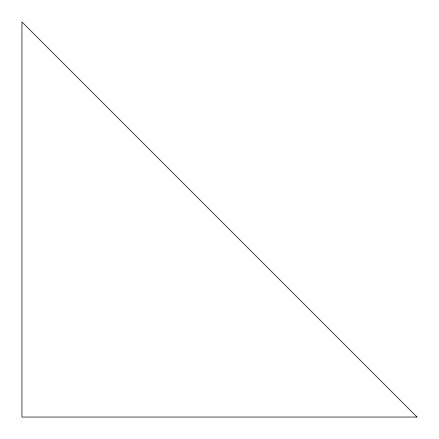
<?xml version="1.0" encoding="UTF-8"?>
<svg xmlns="http://www.w3.org/2000/svg" width="439" height="439" viewBox="0 0 439 439"><rect width="100%" height="100%" fill="white"/><g stroke="black" fill="none" stroke-linecap="round" stroke-linejoin="round"><path stroke-width="0.66" d="M417.05 417.05L21.95 417.05L21.95 21.95L417.05 417.05"/></g></svg>
